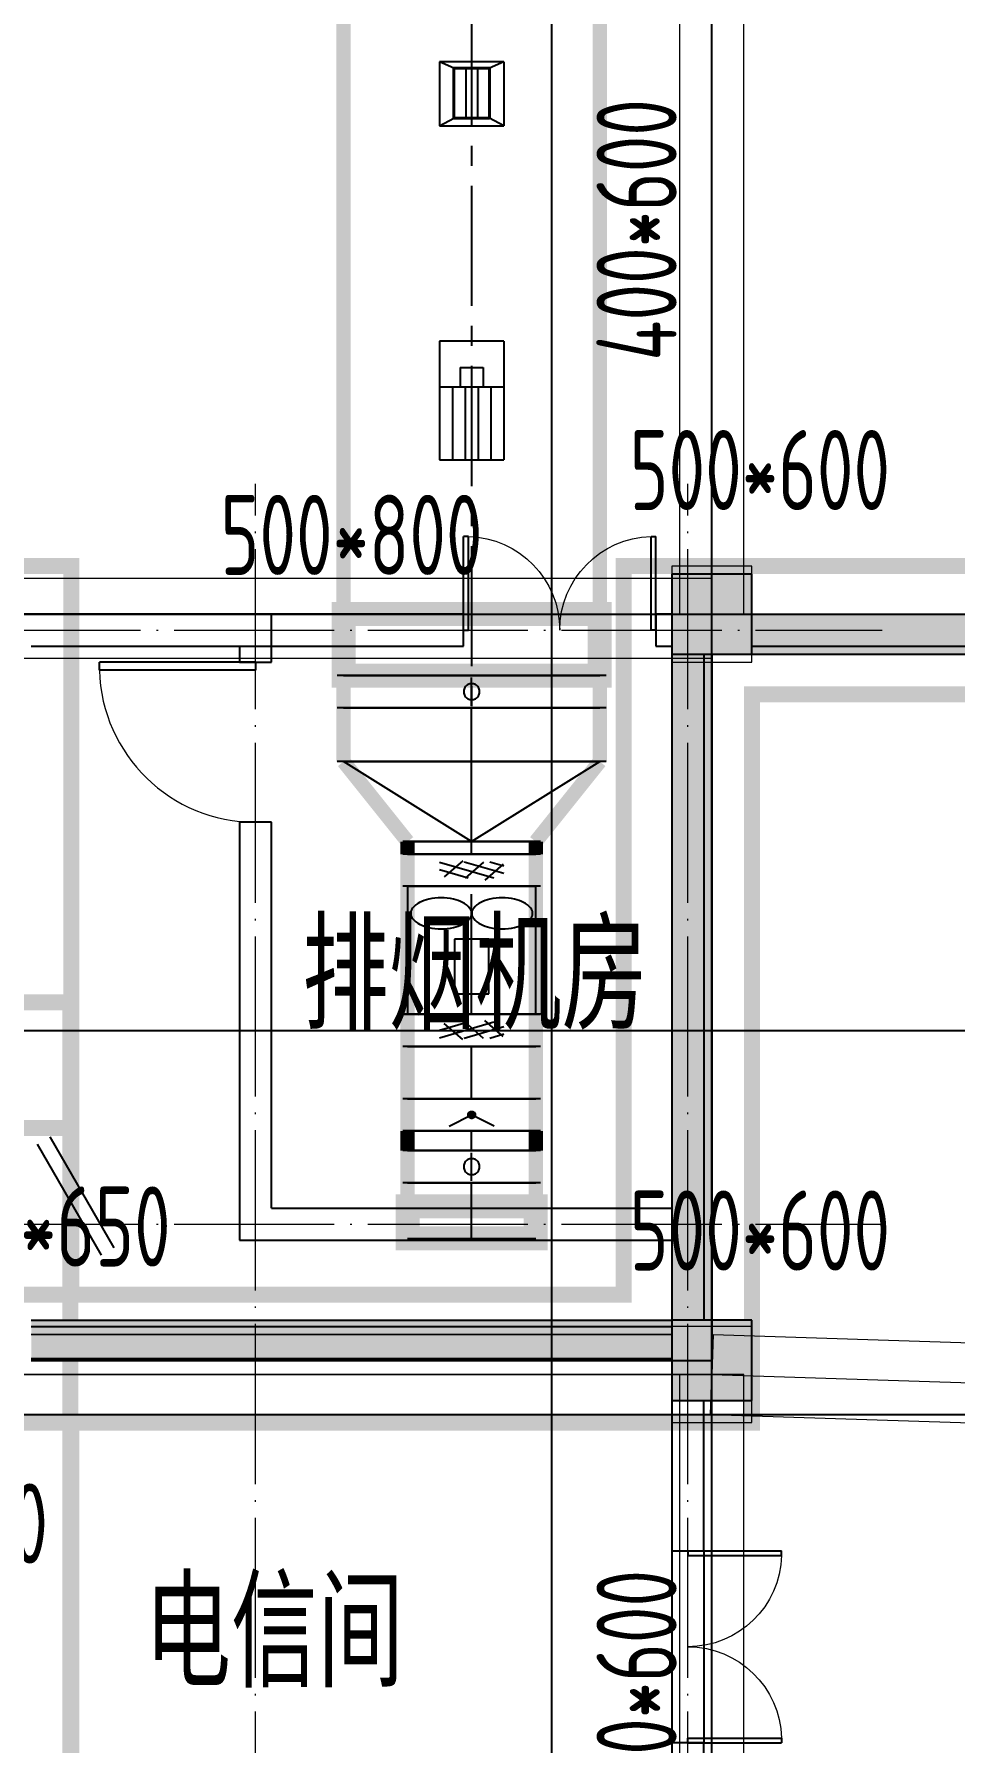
# Model space of a CAD drawing. Extents: x 369444 to 684549, y -549309 to 575337.
# Drawn here: x 510292 to 516042, y 399707 to 410380 of the extents above; entities that cross this region are included whole.
import ezdxf

# ---------------------------------------------------------------- set-up
doc = ezdxf.new("R2010")
doc.units = 0
doc.header["$LTSCALE"] = 1000
doc.header["$MEASUREMENT"] = 0
for name, pattern in [('__DASH', [0.35, 0.25, -0.1]), ('CENTER2', [1.125, 0.75, -0.125, 0.125, -0.125]), ('DASH', [0.35, 0.25, -0.1]), ('DOTE', [2.42, 2, -0.2, 0.02, -0.2])]:
    doc.linetypes.add(name, pattern=pattern)
for name, color, linetype, lineweight, true_color in [('-1-0-1', 7, 'Continuous', 0, 0xc0c0c0), ('-1-1-2', 7, 'Continuous', 0, 0xc0c0c0), ('-2-0-1', 1, 'Continuous', 0, 0xff0000), ('-2-1-2', 9, 'Continuous', 0, 0x808080), ('1-6-1', 7, 'Continuous', 0, 0x55ff55), ('1-6-2', 7, 'Continuous', 0, 0x55ff55), ('11-6-1', 2, 'Continuous', 0, 0xffff00), ('11-6-2', 2, 'Continuous', 0, 0xffff00), ('11-6-5', 2, 'Continuous', 0, 0xffff00), ('12-6-1', 4, 'Continuous', 0, 0x00ffff), ('12-6-2', 4, 'Continuous', 0, 0x00ffff), ('12-6-5', 4, 'Continuous', 0, 0x00ffff)]:
    doc.layers.add(name, color=color, linetype=linetype, lineweight=lineweight, true_color=true_color)
for name, color, linetype in [('A-WALL-HATCH', 8, 'Continuous'), ('COLUMN', 9, 'Continuous'), ('DOTE', 1, 'Continuous'), ('DUCT-排烟中心线', 5, 'CENTER2'), ('DUCT-排烟法兰', 4, 'Continuous'), ('DUCT-排烟管', 2, 'Continuous'), ('DUCT-排烟管端线', 4, 'Continuous'), ('DUCT-排烟阀门', 7, 'Continuous'), ('PUB_HATCH', 8, 'Continuous'), ('WALL', 9, 'Continuous'), ('WINDOW', 4, 'Continuous'), ('防火分区线', 7, 'Continuous'), ('颜洞口', 1, 'Continuous'), ('风管标注', 3, 'Continuous')]:
    doc.layers.add(name, color=color, linetype=linetype)
doc.layers.add('DOTE2', color=122, linetype='DOTE', lineweight=9)
doc.layers.add('TEXT', color=7, linetype='Continuous', lineweight=13)
doc.styles.add('_HZTXT', font='txt.shx', dxfattribs={"width": 0.8, "bigfont": 'HZTXT.shx'})
doc.styles.add('yjkcad', font='yjkeng.shx', dxfattribs={"width": 0.7, "height": 250, "bigfont": 'yjkchn.shx'})

# ---------------------------------------------------------------- blocks, each defined once
blk = doc.blocks.new('$DorLib2D$00000002')
for p, q in [((-0.5, 0), (-0.5, 0.4875)), ((-0.475, 0.4875), (-0.5, 0.4875)), ((-0.475, 0), (-0.475, 0.4875)), ((0.475, 0), (0.475, 0.4875)), ((0.475, 0.4875), (0.5, 0.4875)), ((0.5, 0), (0.5, 0.4875)), ((-0.5, 0), (-0.475, 0)), ((0.5, 0), (0.475, 0))]:
    blk.add_line(p, q)
at = {"lineweight": 13}
for centre, start, end in [((-0.4875, 0), 0, 88.53072), ((0.4875, 0), 91.46928, 180)]:
    blk.add_arc(centre, 0.4875, start, end, dxfattribs=at)
blk = doc.blocks.new('dsfff')
at = {"color": 0, "extrusion": (0, 0, -1)}
for p, q in [((-3086239, 800049), (-3085839, 799356)), ((-3086318, 800003), (-3085918, 799310))]:
    blk.add_line(p, q, dxfattribs=at)
blk = doc.blocks.new('$DorLib2D$00000001')
for p, q in [((0.45, 0.975), (0.5, 0.975)), ((0.45, 0), (0.45, 0.975)), ((0.5, 0), (0.5, 0.975)), ((0.5, 0), (0.45, 0))]:
    blk.add_line(p, q)
at = {"lineweight": 13}
blk.add_arc((0.475, 0), 0.975, 91.4693, 180, dxfattribs=at)
blk = doc.blocks.new('N-风管')
at = {"color": 0}
for p, q in [((38489348869.466339, 3905504640, 2600), (38489348780.577454, 3905504680, 2600)), ((38489348780.577454, 3905504680, 2600), (38489348780.577454, 3905504280, 2600)), ((38489349180.577454, 3905504680, 2600), (38489348780.577454, 3905504680, 2600)), ((38489348943.540413, 3905504640, 2600), (38489348943.540413, 3905504328, 2600)), ((38489349017.614487, 3905504640, 2600), (38489349017.614487, 3905504328, 2600)), ((38489349180.577454, 3905504680, 2600), (38489349091.688568, 3905504640, 2600)), ((38489348780.577454, 3905504280, 2600), (38489348869.466339, 3905504328, 2600)), ((38489349180.577454, 3905504280, 2600), (38489349091.688568, 3905504328, 2600)), ((38489348780.577454, 3905504280, 2600), (38489349180.577454, 3905504280, 2600)), ((38489348780.664101, 3905502936.143317, 2600.00001), (38489348780.664101, 3905502195.143317, 2600.00001)), ((38489349180.664101, 3905502936.143317, 2600.00001), (38489348780.664101, 3905502936.143317, 2600.00001)), ((38489348908.664101, 3905502771.937717, 2600.00001), (38489349052.664101, 3905502771.937717, 2600.00001)), ((38489348908.664101, 3905502771.937717, 2600.00001), (38489348908.664101, 3905502651.154717, 2600.00001)), ((38489348780.664101, 3905502651.154717, 2600.00001), (38489349180.664101, 3905502651.154717, 2600.00001)), ((38489348780.664101, 3905502195.143317, 2600.00001), (38489349180.664101, 3905502195.143317, 2600.00001)), ((38489348580.66552, 3905499530.737211, 3000.000008), (38489348580.66552, 3905498730.737211, 3000.000008)), ((38489349380.66552, 3905499530.737211, 3000.000008), (38489348580.66552, 3905499530.737211, 3000.000008)), ((38489349380.66552, 3905498730.737211, 3000.000008), (38489349380.66552, 3905499530.737211, 3000.000008)), ((38489348980.66552, 3905499201.101387, 3000.000008), (38489348980.66552, 3905499361.532894, 3000.000008)), ((38489348872.921768, 3905499201.101387, 3000.000008), (38489348872.921768, 3905498859.153203, 3000.000008)), ((38489349088.409271, 3905499201.101387, 3000.000008), (38489348872.921768, 3905499201.101387, 3000.000008)), ((38489349088.409271, 3905498859.153203, 3000.000008), (38489349088.409271, 3905499201.101387, 3000.000008)), ((38489348872.921768, 3905498859.153203, 3000.000008), (38489349088.409271, 3905498859.153203, 3000.000008)), ((38489348580.66552, 3905498730.737211, 3000.000008), (38489349380.66552, 3905498730.737211, 3000.000008))]:
    blk.add_line(p, q, dxfattribs=at)
at = {"color": 0, "lineweight": 40}
for p, q in [((38489349091.688568, 3905504640, 2600), (38489348869.466339, 3905504640, 2600)), ((38489348869.466339, 3905504328, 2600), (38489348869.466339, 3905504640, 2600)), ((38489349091.688568, 3905504328, 2600), (38489349091.688568, 3905504640, 2600)), ((38489348869.466339, 3905504328, 2600), (38489349091.688568, 3905504328, 2600))]:
    blk.add_line(p, q, dxfattribs=at)
at = {"color": 0, "linetype": 'Continuous'}
for p, q in [((38489349180.577454, 3905504680, 2600), (38489349180.577454, 3905504280, 2600)), ((38489349180.664101, 3905502936.143317, 2600.00001), (38489349180.664101, 3905502195.143317, 2600.00001)), ((38489349052.664101, 3905502771.937717, 2600.00001), (38489349052.664101, 3905502651.154717, 2600.00001)), ((38489348860.664101, 3905502651.154717, 2600.00001), (38489348860.664101, 3905502195.143317, 2600.00001)), ((38489348940.664101, 3905502651.154717, 2600.00001), (38489348940.664101, 3905502195.143317, 2600.00001)), ((38489349020.664101, 3905502651.154717, 2600.00001), (38489349020.664101, 3905502195.143317, 2600.00001)), ((38489349100.664101, 3905502651.154717, 2600.00001), (38489349100.664101, 3905502195.143317, 2600.00001))]:
    blk.add_line(p, q, dxfattribs=at)
at = {"color": 0}
for centre, major_axis, ratio, start_param, end_param in [((38489348717.683258, 3905499308.225324, 3000.000008), (-103.797526, 88.234787), 0.9999998646, -0.3960780331, 0.0206755078), ((38489348761.312737, 3905499222.374266, 3000.000008), (-72.911688, 220.807289), 0.9999996892, -0.1114584501, 0.1512533243), ((38489348790.047119, 3905499085.870924, 3000.000008), (-10.42252, 371.882687), 0.9999999191, -0.0280190341, 0.1794550407), ((38489348790.047119, 3905499085.870924, 3000.000008), (-371.160887, 25.396662), 0.9999998827, 4.5732333702, 4.7807074245), ((38489348818.781509, 3905499222.374266, 3000.000008), (-217.804069, 81.445655), 0.9999996747, 4.600044291, 4.8627559003), ((38489348862.41098, 3905499308.225324, 3000.000008), (-102.717209, 89.490141), 0.9999998291, 4.5421396072, 4.9588929783), ((38489349098.920059, 3905499308.225324, 3000.000008), (102.717208, 89.490141), 0.9999998291, 1.3242923283, 1.7410456994), ((38489349142.54953, 3905499222.374266, 3000.000008), (217.804069, 81.445655), 0.9999996747, 1.4204294068, 1.6831410161), ((38489349171.28392, 3905499085.870924, 3000.000008), (371.160887, 25.396662), 0.9999998827, 1.502477883, 1.7099519372), ((38489349171.28392, 3905499085.870924, 3000.000008), (10.422521, 371.882687), 0.9999999191, -0.1794550402, 0.0280190345), ((38489349200.018303, 3905499222.374266, 3000.000008), (72.911688, 220.807289), 0.9999996892, -0.1512533241, 0.1114584502), ((38489349243.647781, 3905499308.225324, 3000.000008), (103.797526, 88.234787), 0.9999998646, -0.0206755088, 0.3960780322), ((38489348652.280083, 3905499361.532894, 3000.000008), (-47.771673, 20.173988), 0.9999999667, -0.2842753741, 0.3995817051), ((38489348652.280083, 3905499361.532894, 3000.000008), (50.145075, 13.213402), 0.999999968, 2.8839457445, 3.5678028155), ((38489348717.683258, 3905499414.840464, 3000.000008), (98.876179, 93.716623), 0.9999998411, 3.0668351413, 3.4835886948), ((38489348862.41098, 3905499414.840464, 3000.000008), (99.639258, 92.904939), 0.9999998553, 4.4321378431, 4.8488912267), ((38489348927.814171, 3905499361.532894, 3000.000008), (7.468083, 51.316176), 0.999999932, -1.4262801091, -0.7424229821), ((38489348927.814171, 3905499361.532894, 3000.000008), (-4.752596, 51.638502), 0.9999999384, 3.9367545198, 4.6206116387), ((38489349033.516869, 3905499361.532894, 3000.000008), (-7.468083, 51.316176), 0.999999932, 0.742422983, 1.42628011), ((38489349033.516869, 3905499361.532894, 3000.000008), (4.752596, 51.638502), 0.9999999384, 1.6625736693, 2.3464307882), ((38489349098.920059, 3905499414.840464, 3000.000008), (-99.639258, 92.904939), 0.9999998553, 1.4342940806, 1.8510474643), ((38489349243.647781, 3905499414.840464, 3000.000008), (-98.876179, 93.716623), 0.9999998411, 2.7995966126, 3.2163501662), ((38489349309.050957, 3905499361.532894, 3000.000008), (47.771673, 20.173988), 0.9999999667, -0.3995817056, 0.2842753735), ((38489349309.050957, 3905499361.532894, 3000.000008), (-50.145075, 13.213402), 0.999999968, 2.7153824924, 3.3992395635), ((38489348761.312737, 3905499500.691522, 3000.000008), (75.910463, 219.794392), 0.9999996309, 3.0039512987, 3.2666630878), ((38489348790.047119, 3905499637.194864, 3000.000008), (10.422521, 371.882687), 0.9999999191, 2.9621376134, 3.1696116881), ((38489348790.047119, 3905499637.194864, 3000.000008), (371.160887, 25.396662), 0.9999998827, 4.6440705366, 4.8515445908), ((38489348818.781509, 3905499500.691522, 3000.000008), (218.632186, 79.195759), 0.9999997334, 4.5723322481, 4.8350438722), ((38489349142.54953, 3905499500.691522, 3000.000008), (-218.632186, 79.195759), 0.9999997334, 1.4481414351, 1.7108530592), ((38489349171.28392, 3905499637.194864, 3000.000008), (-371.160887, 25.396662), 0.9999998827, 1.4316407166, 1.6391147709), ((38489349171.28392, 3905499637.194864, 3000.000008), (-10.42252, 371.882687), 0.9999999191, 3.1135736195, 3.3210476943), ((38489349200.018303, 3905499500.691522, 3000.000008), (-75.910463, 219.794392), 0.9999996309, 3.0165222196, 3.2792340087)]:
    blk.add_ellipse(centre, major_axis=major_axis, ratio=ratio, start_param=start_param, end_param=end_param, dxfattribs=at)
for p in [(38489348980.66552, 3905499530.737211, 3000.000008), (38489348980.66552, 3905498730.737211, 3000.000008)]:
    blk.add_point(p, dxfattribs=at)
at = {"layer": 'DUCT-排烟中心线', "color": 0}
for p, q in [((38489348980.577454, 3905514030.5), (38489348980.577454, 3905500645.950385)), ((38489348980.66552, 3905500309.666865), (38489348980.66552, 3905500645.950385)), ((38489348980.66552, 3905499809.466866), (38489348980.66552, 3905500309.466866)), ((38489348980.66552, 3905499730.937211), (38489348980.66552, 3905499809.266866)), ((38489348980.66552, 3905498730.937211), (38489348980.66552, 3905499530.537211)), ((38489348980.66552, 3905498730.937211), (38489348980.66552, 3905499530.537211)), ((38489348980.66552, 3905498202.731977), (38489348980.66552, 3905498530.537211)), ((38489348980.66552, 3905497879.329818), (38489348980.66552, 3905498002.331977)), ((38489348980.66552, 3905497879.329817), (38489348980.66552, 3905498002.331977)), ((38489348980.66552, 3905497331.188482), (38489348980.66552, 3905497678.929818))]:
    blk.add_line(p, q, dxfattribs=at)
at = {"layer": 'DUCT-排烟法兰', "color": 0}
for p, q in [((38489349820.66552, 3905500846.250386), (38489348140.66552, 3905500846.250386)), ((38489349820.66552, 3905500646.050385), (38489348140.66552, 3905500646.050385)), ((38489349820.66552, 3905500309.566865), (38489348140.66552, 3905500309.566865)), ((38489349410.66552, 3905499809.366866), (38489348550.66552, 3905499809.366866)), ((38489349410.66552, 3905499730.837211), (38489348550.66552, 3905499730.837211)), ((38489349410.66552, 3905499730.837211), (38489348550.66552, 3905499730.837211)), ((38489349410.66552, 3905499730.837211), (38489348550.66552, 3905499730.837211)), ((38489349410.66552, 3905499530.637211), (38489348550.66552, 3905499530.637211)), ((38489349410.66552, 3905499530.637211), (38489348550.66552, 3905499530.637211)), ((38489349410.66552, 3905499530.637211), (38489348550.66552, 3905499530.637211)), ((38489349410.66552, 3905498730.837211), (38489348550.66552, 3905498730.837211)), ((38489349410.66552, 3905498730.837211), (38489348550.66552, 3905498730.837211)), ((38489349410.66552, 3905498730.637211), (38489348550.66552, 3905498730.637211)), ((38489349410.66552, 3905498530.637211), (38489348550.66552, 3905498530.637211)), ((38489349410.66552, 3905498530.637211), (38489348550.66552, 3905498530.637211)), ((38489349410.66552, 3905498202.631977), (38489348550.66552, 3905498202.631977)), ((38489349410.66552, 3905498202.631977), (38489348550.66552, 3905498202.631977)), ((38489349410.66552, 3905498002.431977), (38489348550.66552, 3905498002.431977)), ((38489349410.66552, 3905498002.431977), (38489348550.66552, 3905498002.431977)), ((38489349410.66552, 3905498002.431977), (38489348550.66552, 3905498002.431977)), ((38489349410.66552, 3905497879.229817), (38489348550.66552, 3905497879.229817)), ((38489349410.66552, 3905497879.229817), (38489348550.66552, 3905497879.229817)), ((38489349410.66552, 3905497879.229817), (38489348550.66552, 3905497879.229817)), ((38489349410.66552, 3905497679.029818), (38489348550.66552, 3905497679.029818)), ((38489349410.66552, 3905497679.029818), (38489348550.66552, 3905497679.029818)), ((38489349410.66552, 3905497679.029818), (38489348550.66552, 3905497679.029818))]:
    blk.add_line(p, q, dxfattribs=at)
at = {"layer": 'DUCT-排烟管', "color": 0}
for q in [(38489348180.66552, 3905500309.466866), (38489349780.66552, 3905500309.466866)]:
    blk.add_line((38489348980.66552, 3905499809.466866), q, dxfattribs=at)
at = {"layer": 'DUCT-排烟管', "color": 0, "const_width": 90}
for points in [[(38489348180.577454, 3905514030.5), (38489348180.577454, 3905500645.950385)], [(38489349780.577454, 3905500645.950385), (38489349780.577454, 3905514030.5)], [(38489348180.66552, 3905500646.150386), (38489348180.66552, 3905500846.150386)], [(38489349780.66552, 3905500846.150386), (38489349780.66552, 3905500646.150386)], [(38489348180.66552, 3905500645.950385), (38489348180.66552, 3905500309.666865)], [(38489349780.66552, 3905500309.666865), (38489349780.66552, 3905500645.950385)], [(38489348580.66552, 3905499809.466866), (38489348180.66552, 3905500309.466866)], [(38489349380.66552, 3905499809.466866), (38489349780.66552, 3905500309.466866)], [(38489348580.66552, 3905499809.266866), (38489348580.66552, 3905499730.937211)], [(38489349380.66552, 3905499730.937211), (38489349380.66552, 3905499809.266866)], [(38489348580.66552, 3905499530.737211), (38489348580.66552, 3905499730.737211)], [(38489349380.66552, 3905499730.737211), (38489349380.66552, 3905499530.737211)], [(38489348580.66552, 3905499530.537211), (38489348580.66552, 3905498730.937211)], [(38489348580.66552, 3905499530.537211), (38489348580.66552, 3905498730.937211)], [(38489349380.66552, 3905498730.937211), (38489349380.66552, 3905499530.537211)], [(38489349380.66552, 3905498730.937211), (38489349380.66552, 3905499530.537211)], [(38489348580.66552, 3905498530.737211), (38489348580.66552, 3905498730.737211)], [(38489349380.66552, 3905498730.737211), (38489349380.66552, 3905498530.737211)], [(38489348580.66552, 3905498530.537211), (38489348580.66552, 3905498202.731977)], [(38489349380.66552, 3905498202.731977), (38489349380.66552, 3905498530.537211)], [(38489348580.66552, 3905498002.531977), (38489348580.66552, 3905498202.531977)], [(38489349380.66552, 3905498202.531977), (38489349380.66552, 3905498002.531977)], [(38489348580.66552, 3905498002.331977), (38489348580.66552, 3905497879.329818)], [(38489348580.66552, 3905498002.331977), (38489348580.66552, 3905497879.329817)], [(38489349380.66552, 3905497879.329818), (38489349380.66552, 3905498002.331977)], [(38489349380.66552, 3905497879.329817), (38489349380.66552, 3905498002.331977)], [(38489348580.66552, 3905497679.129817), (38489348580.66552, 3905497879.129817)], [(38489349380.66552, 3905497879.129817), (38489349380.66552, 3905497679.129817)], [(38489348580.66552, 3905497678.929818), (38489348580.66552, 3905497331.188482)], [(38489349380.66552, 3905497331.188482), (38489349380.66552, 3905497678.929818)]]:
    blk.add_lwpolyline(points, dxfattribs=at)
at = {"layer": 'DUCT-排烟管端线', "color": 0}
for p, q in [((38489348180.66552, 3905500846.150386), (38489349780.66552, 3905500846.150386)), ((38489348180.577454, 3905500645.950385), (38489349780.577454, 3905500645.950385)), ((38489348180.66552, 3905500646.150386), (38489349780.66552, 3905500646.150386)), ((38489349780.66552, 3905500645.950385), (38489348180.66552, 3905500645.950385)), ((38489348180.66552, 3905500309.666865), (38489349780.66552, 3905500309.666865)), ((38489349780.66552, 3905500309.466866), (38489348180.66552, 3905500309.466866)), ((38489348580.66552, 3905499809.466866), (38489349380.66552, 3905499809.466866)), ((38489349380.66552, 3905499809.266866), (38489348580.66552, 3905499809.266866)), ((38489348580.66552, 3905499730.937211), (38489349380.66552, 3905499730.937211)), ((38489348580.66552, 3905499730.737211), (38489349380.66552, 3905499730.737211)), ((38489348580.66552, 3905499530.737211), (38489349380.66552, 3905499530.737211)), ((38489349380.66552, 3905499530.537211), (38489348580.66552, 3905499530.537211)), ((38489349380.66552, 3905499530.537211), (38489348580.66552, 3905499530.537211)), ((38489348580.66552, 3905498730.937211), (38489349380.66552, 3905498730.937211)), ((38489348580.66552, 3905498730.937211), (38489349380.66552, 3905498730.937211)), ((38489348580.66552, 3905498730.737211), (38489349380.66552, 3905498730.737211)), ((38489348580.66552, 3905498530.737211), (38489349380.66552, 3905498530.737211)), ((38489349380.66552, 3905498530.537211), (38489348580.66552, 3905498530.537211)), ((38489348580.66552, 3905498202.731977), (38489349380.66552, 3905498202.731977)), ((38489348580.66552, 3905498202.531977), (38489349380.66552, 3905498202.531977)), ((38489348580.66552, 3905498002.531977), (38489349380.66552, 3905498002.531977)), ((38489349380.66552, 3905498002.331977), (38489348580.66552, 3905498002.331977)), ((38489349380.66552, 3905498002.331977), (38489348580.66552, 3905498002.331977)), ((38489348580.66552, 3905497879.329818), (38489349380.66552, 3905497879.329818)), ((38489348580.66552, 3905497879.329817), (38489349380.66552, 3905497879.329817)), ((38489348580.66552, 3905497879.129817), (38489349380.66552, 3905497879.129817)), ((38489348580.66552, 3905497679.129817), (38489349380.66552, 3905497679.129817)), ((38489349380.66552, 3905497678.929818), (38489348580.66552, 3905497678.929818)), ((38489348580.66552, 3905497331.188482), (38489349380.66552, 3905497331.188482))]:
    blk.add_line(p, q, dxfattribs=at)
at = {"layer": 'DUCT-排烟阀门', "color": 0}
for p, q in [((38489348968.231033, 3905500794.579544), (38489348962.259293, 3905500792.63921)), ((38489348974.398857, 3905500795.756121), (38489348968.231033, 3905500794.579544)), ((38489348980.66552, 3905500796.150386), (38489348974.398857, 3905500795.756121)), ((38489348980.66552, 3905500658.650386), (38489348980.66552, 3905500833.650386)), ((38489348986.932182, 3905500795.756121), (38489348980.66552, 3905500796.150386)), ((38489348993.100014, 3905500794.579544), (38489348986.932182, 3905500795.756121)), ((38489348999.071747, 3905500792.63921), (38489348993.100014, 3905500794.579544)), ((38489348931.551163, 3905500755.519452), (38489348930.764183, 3905500749.289912)), ((38489348930.764183, 3905500749.289912), (38489348930.764183, 3905500743.01086)), ((38489348930.764183, 3905500743.01086), (38489348931.551163, 3905500736.78132)), ((38489348933.112694, 3905500761.601236), (38489348931.551163, 3905500755.519452)), ((38489348931.551163, 3905500736.78132), (38489348933.112694, 3905500730.699536)), ((38489348935.424156, 3905500767.439351), (38489348933.112694, 3905500761.601236)), ((38489348933.112694, 3905500730.699536), (38489348935.424156, 3905500724.861422)), ((38489348938.449127, 3905500772.941726), (38489348935.424156, 3905500767.439351)), ((38489348935.424156, 3905500724.861422), (38489348938.449127, 3905500719.359046)), ((38489348942.139847, 3905500778.021585), (38489348938.449127, 3905500772.941726)), ((38489348938.449127, 3905500719.359046), (38489348942.139847, 3905500714.279187)), ((38489348946.438164, 3905500782.598817), (38489348942.139847, 3905500778.021585)), ((38489348942.139847, 3905500714.279187), (38489348946.438164, 3905500709.701954)), ((38489348951.27626, 3905500786.601236), (38489348946.438164, 3905500782.598817)), ((38489348946.438164, 3905500709.701954), (38489348951.27626, 3905500705.699536)), ((38489348956.577843, 3905500789.96572), (38489348951.27626, 3905500786.601236)), ((38489348951.27626, 3905500705.699536), (38489348956.577843, 3905500702.335052)), ((38489348962.259293, 3905500792.63921), (38489348956.577843, 3905500789.96572)), ((38489348956.577843, 3905500702.335052), (38489348962.259293, 3905500699.661561)), ((38489348962.259293, 3905500699.661561), (38489348968.231033, 3905500697.721228)), ((38489348968.231033, 3905500697.721228), (38489348974.398857, 3905500696.544651)), ((38489348974.398857, 3905500696.544651), (38489348980.66552, 3905500696.150386)), ((38489348980.66552, 3905500696.150386), (38489348986.932182, 3905500696.544651)), ((38489348986.932182, 3905500696.544651), (38489348993.100014, 3905500697.721228)), ((38489348993.100014, 3905500697.721228), (38489348999.071747, 3905500699.661561)), ((38489349004.753197, 3905500789.96572), (38489348999.071747, 3905500792.63921)), ((38489348999.071747, 3905500699.661561), (38489349004.753197, 3905500702.335052)), ((38489349010.054779, 3905500786.601235), (38489349004.753197, 3905500789.96572)), ((38489349004.753197, 3905500702.335052), (38489349010.054779, 3905500705.699536)), ((38489349014.892883, 3905500782.598817), (38489349010.054779, 3905500786.601235)), ((38489349010.054779, 3905500705.699536), (38489349014.892883, 3905500709.701954)), ((38489349019.191177, 3905500778.021585), (38489349014.892883, 3905500782.598817)), ((38489349014.892883, 3905500709.701954), (38489349019.191177, 3905500714.279186)), ((38489349022.881912, 3905500772.941725), (38489349019.191177, 3905500778.021585)), ((38489349019.191177, 3905500714.279186), (38489349022.881912, 3905500719.359046)), ((38489349025.906883, 3905500767.43935), (38489349022.881912, 3905500772.941725)), ((38489349022.881912, 3905500719.359046), (38489349025.906883, 3905500724.861421)), ((38489349028.218353, 3905500761.601235), (38489349025.906883, 3905500767.43935)), ((38489349025.906883, 3905500724.861421), (38489349028.218353, 3905500730.699536)), ((38489349029.779877, 3905500755.519452), (38489349028.218353, 3905500761.601235)), ((38489349028.218353, 3905500730.699536), (38489349029.779877, 3905500736.78132)), ((38489349030.566856, 3905500749.289912), (38489349029.779877, 3905500755.519452)), ((38489349029.779877, 3905500736.78132), (38489349030.566856, 3905500743.010859)), ((38489349030.566856, 3905500743.010859), (38489349030.566856, 3905500749.289912)), ((38489349119.836189, 3905499580.737211), (38489348780.66552, 3905499678.64735)), ((38489348959.836189, 3905499580.737211), (38489348780.66552, 3905499632.459329)), ((38489348925.469543, 3905499688.862216), (38489348809.999481, 3905499588.862216)), ((38489349180.66552, 3905499609.365318), (38489348933.426033, 3905499680.737211)), ((38489349054.966904, 3905499680.737211), (38489348939.496849, 3905499580.737211)), ((38489349177.504028, 3905499669.13006), (38489349062.033981, 3905499569.13006)), ((38489349180.66552, 3905499655.55334), (38489349093.426033, 3905499680.737211)), ((38489349119.836189, 3905498680.737211), (38489348780.66552, 3905498582.827071)), ((38489348959.836189, 3905498680.737211), (38489348780.66552, 3905498629.015092)), ((38489348925.469543, 3905498572.612206), (38489348809.999481, 3905498672.612206)), ((38489349054.966904, 3905498580.737211), (38489348939.496849, 3905498680.737211)), ((38489349177.504028, 3905498592.344362), (38489349062.033981, 3905498692.344362)), ((38489349180.66552, 3905498652.109103), (38489348933.426033, 3905498580.737211)), ((38489349180.66552, 3905498605.921082), (38489349093.426033, 3905498580.737211)), ((38489348840.66552, 3905498032.531977), (38489348980.66552, 3905498102.531977)), ((38489348958.601822, 3905498104.576464), (38489348959.35318, 3905498108.595847)), ((38489348958.601822, 3905498100.487459), (38489348958.601822, 3905498104.576464)), ((38489348959.35318, 3905498096.468077), (38489348958.601822, 3905498100.487459)), ((38489348959.35318, 3905498108.595847), (38489348960.830299, 3905498112.408731)), ((38489348960.830299, 3905498092.655194), (38489348959.35318, 3905498096.468077)), ((38489348960.830299, 3905498112.408731), (38489348962.98288, 3905498115.885275)), ((38489348962.98288, 3905498089.178654), (38489348960.830299, 3905498092.655194)), ((38489348962.98288, 3905498115.885275), (38489348965.737633, 3905498118.907088)), ((38489348965.737633, 3905498086.156845), (38489348962.98288, 3905498089.178654)), ((38489348965.659363, 3905498102.53197), (38489348965.947701, 3905498105.459527)), ((38489348965.947701, 3905498099.604414), (38489348965.659363, 3905498102.53197)), ((38489348965.737633, 3905498118.907088), (38489348969.000717, 3905498121.371267)), ((38489348969.000717, 3905498083.692671), (38489348965.737633, 3905498086.156845)), ((38489348965.947701, 3905498105.459527), (38489348966.801643, 3905498108.274579)), ((38489348966.801643, 3905498096.789361), (38489348965.947701, 3905498099.604414)), ((38489348966.801643, 3905498108.274579), (38489348968.188347, 3905498110.868947)), ((38489348968.188347, 3905498094.194995), (38489348966.801643, 3905498096.789361)), ((38489348968.188347, 3905498110.868947), (38489348970.054573, 3905498113.142929)), ((38489348970.054573, 3905498091.921015), (38489348968.188347, 3905498094.194995)), ((38489348969.000717, 3905498121.371267), (38489348972.661049, 3905498123.193896)), ((38489348972.661049, 3905498081.870047), (38489348969.000717, 3905498083.692671)), ((38489348969.945389, 3905498102.021317), (38489348970.042473, 3905498104.059343)), ((38489348970.235764, 3905498100.001748), (38489348969.945389, 3905498102.021317)), ((38489348970.042473, 3905498104.059343), (38489348970.523499, 3905498106.042166)), ((38489348970.054573, 3905498113.142929), (38489348972.328537, 3905498115.009139)), ((38489348972.328537, 3905498090.054807), (38489348970.054573, 3905498091.921015)), ((38489348970.903091, 3905498098.073627), (38489348970.235764, 3905498100.001748)), ((38489348970.523499, 3905498106.042166), (38489348971.371094, 3905498107.898121)), ((38489348971.923264, 3905498096.306643), (38489348970.903091, 3905498098.073627)), ((38489348971.371094, 3905498107.898121), (38489348972.554604, 3905498109.560131)), ((38489348973.259392, 3905498094.764659), (38489348971.923264, 3905498096.306643)), ((38489348972.328537, 3905498115.009139), (38489348974.922913, 3905498116.395858)), ((38489348974.922913, 3905498088.66809), (38489348972.328537, 3905498090.054807)), ((38489348972.554604, 3905498109.560131), (38489348974.031273, 3905498110.968124)), ((38489348972.661049, 3905498123.193896), (38489348976.593964, 3905498124.312908)), ((38489348976.593964, 3905498080.75104), (38489348972.661049, 3905498081.870047)), ((38489348974.863197, 3905498093.503407), (38489348973.259392, 3905498094.764659)), ((38489348974.031273, 3905498110.968124), (38489348975.747704, 3905498112.071213)), ((38489348976.676727, 3905498092.56847), (38489348974.863197, 3905498093.503407)), ((38489348974.922913, 3905498116.395858), (38489348977.737961, 3905498117.249796)), ((38489348977.737961, 3905498087.814155), (38489348974.922913, 3905498088.66809)), ((38489348975.747704, 3905498112.071213), (38489348977.641876, 3905498112.829529)), ((38489348976.593964, 3905498124.312908), (38489348980.66552, 3905498124.690197)), ((38489348980.66552, 3905498080.373757), (38489348976.593964, 3905498080.75104)), ((38489348978.634422, 3905498091.99364), (38489348976.676727, 3905498092.56847)), ((38489348977.641876, 3905498112.829529), (38489348979.645348, 3905498113.215665)), ((38489348977.737961, 3905498117.249796), (38489348980.66552, 3905498117.538137)), ((38489348980.66552, 3905498087.525817), (38489348977.737961, 3905498087.814155)), ((38489348980.66552, 3905498091.799693), (38489348978.634422, 3905498091.99364)), ((38489348979.645348, 3905498113.215665), (38489348981.685692, 3905498113.215664)), ((38489348980.66552, 3905498124.690197), (38489348984.737083, 3905498124.312914)), ((38489348980.66552, 3905498117.538137), (38489348983.593079, 3905498117.249799)), ((38489349120.66552, 3905498032.531977), (38489348980.66552, 3905498102.531977)), ((38489348982.696617, 3905498091.993639), (38489348980.66552, 3905498091.799693)), ((38489348983.593079, 3905498087.814158), (38489348980.66552, 3905498087.525817)), ((38489348984.737083, 3905498080.751046), (38489348980.66552, 3905498080.373757)), ((38489348981.685692, 3905498113.215664), (38489348983.689163, 3905498112.829528)), ((38489348984.654297, 3905498092.568468), (38489348982.696617, 3905498091.993639)), ((38489348983.593079, 3905498117.249799), (38489348986.408127, 3905498116.395864)), ((38489348986.408127, 3905498088.668096), (38489348983.593079, 3905498087.814158)), ((38489348983.689163, 3905498112.829528), (38489348985.583344, 3905498112.07121)), ((38489348986.467827, 3905498093.503404), (38489348984.654297, 3905498092.568468)), ((38489348984.737083, 3905498124.312914), (38489348988.669991, 3905498123.193908)), ((38489348988.669991, 3905498081.870058), (38489348984.737083, 3905498080.751046)), ((38489348985.583344, 3905498112.07121), (38489348987.299767, 3905498110.968121)), ((38489348986.408127, 3905498116.395864), (38489348989.002487, 3905498115.009147)), ((38489348989.002487, 3905498090.054815), (38489348986.408127, 3905498088.668096)), ((38489348988.071648, 3905498094.764656), (38489348986.467827, 3905498093.503404)), ((38489348987.299767, 3905498110.968121), (38489348988.776443, 3905498109.560127)), ((38489348989.407784, 3905498096.30664), (38489348988.071648, 3905498094.764656)), ((38489348988.669991, 3905498123.193908), (38489348992.330322, 3905498121.371284)), ((38489348992.330322, 3905498083.692688), (38489348988.669991, 3905498081.870058)), ((38489348988.776443, 3905498109.560127), (38489348989.959953, 3905498107.898117)), ((38489348989.002487, 3905498115.009147), (38489348991.276466, 3905498113.14294)), ((38489348991.276466, 3905498091.921025), (38489348989.002487, 3905498090.054815)), ((38489348990.427948, 3905498098.073623), (38489348989.407784, 3905498096.30664)), ((38489348989.959953, 3905498107.898117), (38489348990.807541, 3905498106.042161)), ((38489348991.095284, 3905498100.001743), (38489348990.427948, 3905498098.073623)), ((38489348990.807541, 3905498106.042161), (38489348991.288567, 3905498104.059338)), ((38489348991.385651, 3905498102.021312), (38489348991.095284, 3905498100.001743)), ((38489348991.276466, 3905498113.14294), (38489348993.142677, 3905498110.868959)), ((38489348993.142677, 3905498094.195008), (38489348991.276466, 3905498091.921025)), ((38489348991.288567, 3905498104.059338), (38489348991.385651, 3905498102.021312)), ((38489348992.330322, 3905498121.371284), (38489348995.593407, 3905498118.90711)), ((38489348995.593407, 3905498086.156866), (38489348992.330322, 3905498083.692688)), ((38489348993.142677, 3905498110.868959), (38489348994.529404, 3905498108.274593)), ((38489348994.529404, 3905498096.789375), (38489348993.142677, 3905498094.195008)), ((38489348994.529404, 3905498108.274593), (38489348995.383339, 3905498105.459541)), ((38489348995.383339, 3905498099.604428), (38489348994.529404, 3905498096.789375)), ((38489348995.383339, 3905498105.459541), (38489348995.671677, 3905498102.531985)), ((38489348995.671677, 3905498102.531985), (38489348995.383339, 3905498099.604428)), ((38489348995.593407, 3905498118.90711), (38489348998.34816, 3905498115.885301)), ((38489348998.34816, 3905498089.178679), (38489348995.593407, 3905498086.156866)), ((38489348998.34816, 3905498115.885301), (38489349000.50074, 3905498112.40876)), ((38489349000.50074, 3905498092.655223), (38489348998.34816, 3905498089.178679)), ((38489349000.50074, 3905498112.40876), (38489349001.977859, 3905498108.595877)), ((38489349001.977859, 3905498096.468108), (38489349000.50074, 3905498092.655223)), ((38489349001.977859, 3905498108.595877), (38489349002.729218, 3905498104.576496)), ((38489349002.729218, 3905498100.487491), (38489349001.977859, 3905498096.468108)), ((38489349002.729218, 3905498104.576496), (38489349002.729218, 3905498100.487491)), ((38489348938.449127, 3905497805.921157), (38489348935.424156, 3905497800.418782)), ((38489348942.139847, 3905497811.001017), (38489348938.449127, 3905497805.921157)), ((38489348946.438164, 3905497815.578249), (38489348942.139847, 3905497811.001017)), ((38489348951.27626, 3905497819.580667), (38489348946.438164, 3905497815.578249)), ((38489348956.577843, 3905497822.945152), (38489348951.27626, 3905497819.580667)), ((38489348962.259293, 3905497825.618642), (38489348956.577843, 3905497822.945152)), ((38489348968.231033, 3905497827.558976), (38489348962.259293, 3905497825.618642)), ((38489348974.398857, 3905497828.735553), (38489348968.231033, 3905497827.558976)), ((38489348980.66552, 3905497829.129817), (38489348974.398857, 3905497828.735553)), ((38489348980.66552, 3905497691.629817), (38489348980.66552, 3905497866.629817)), ((38489348986.932182, 3905497828.735552), (38489348980.66552, 3905497829.129817)), ((38489348993.100014, 3905497827.558976), (38489348986.932182, 3905497828.735552)), ((38489348999.071747, 3905497825.618642), (38489348993.100014, 3905497827.558976)), ((38489349004.753197, 3905497822.945151), (38489348999.071747, 3905497825.618642)), ((38489349010.054779, 3905497819.580667), (38489349004.753197, 3905497822.945151)), ((38489349014.892883, 3905497815.578249), (38489349010.054779, 3905497819.580667)), ((38489349019.191177, 3905497811.001017), (38489349014.892883, 3905497815.578249)), ((38489349022.881912, 3905497805.921157), (38489349019.191177, 3905497811.001017)), ((38489349025.906883, 3905497800.418782), (38489349022.881912, 3905497805.921157)), ((38489348931.551163, 3905497788.498883), (38489348930.764183, 3905497782.269344)), ((38489348930.764183, 3905497782.269344), (38489348930.764183, 3905497775.990292)), ((38489348930.764183, 3905497775.990292), (38489348931.551163, 3905497769.760752)), ((38489348933.112694, 3905497794.580667), (38489348931.551163, 3905497788.498883)), ((38489348931.551163, 3905497769.760752), (38489348933.112694, 3905497763.678968)), ((38489348935.424156, 3905497800.418782), (38489348933.112694, 3905497794.580667)), ((38489348933.112694, 3905497763.678968), (38489348935.424156, 3905497757.840853)), ((38489348935.424156, 3905497757.840853), (38489348938.449127, 3905497752.338478)), ((38489348938.449127, 3905497752.338478), (38489348942.139847, 3905497747.258618)), ((38489348942.139847, 3905497747.258618), (38489348946.438164, 3905497742.681386)), ((38489348946.438164, 3905497742.681386), (38489348951.27626, 3905497738.678968)), ((38489348951.27626, 3905497738.678968), (38489348956.577843, 3905497735.314484)), ((38489348956.577843, 3905497735.314484), (38489348962.259293, 3905497732.640993)), ((38489348962.259293, 3905497732.640993), (38489348968.231033, 3905497730.700659)), ((38489348968.231033, 3905497730.700659), (38489348974.398857, 3905497729.524083)), ((38489348974.398857, 3905497729.524083), (38489348980.66552, 3905497729.129817)), ((38489348980.66552, 3905497729.129817), (38489348986.932182, 3905497729.524082)), ((38489348986.932182, 3905497729.524082), (38489348993.100014, 3905497730.700659)), ((38489348993.100014, 3905497730.700659), (38489348999.071747, 3905497732.640993)), ((38489348999.071747, 3905497732.640993), (38489349004.753197, 3905497735.314483)), ((38489349004.753197, 3905497735.314483), (38489349010.054779, 3905497738.678967)), ((38489349010.054779, 3905497738.678967), (38489349014.892883, 3905497742.681386)), ((38489349014.892883, 3905497742.681386), (38489349019.191177, 3905497747.258618)), ((38489349019.191177, 3905497747.258618), (38489349022.881912, 3905497752.338478)), ((38489349022.881912, 3905497752.338478), (38489349025.906883, 3905497757.840853)), ((38489349028.218353, 3905497794.580667), (38489349025.906883, 3905497800.418782)), ((38489349025.906883, 3905497757.840853), (38489349028.218353, 3905497763.678967)), ((38489349029.779877, 3905497788.498883), (38489349028.218353, 3905497794.580667)), ((38489349028.218353, 3905497763.678967), (38489349029.779877, 3905497769.760752)), ((38489349030.566856, 3905497782.269343), (38489349029.779877, 3905497788.498883)), ((38489349029.779877, 3905497769.760752), (38489349030.566856, 3905497775.990291)), ((38489349030.566856, 3905497775.990291), (38489349030.566856, 3905497782.269343))]:
    blk.add_line(p, q, dxfattribs=at)
at = {"layer": '颜洞口', "color": 0, "const_width": 150}
for points in [[(38489349780.656281, 3905501231.188482), (38489348180.66552, 3905501231.188482), (38489348180.66552, 3905500846.331178), (38489349780.656281, 3905500846.331178)], [(38489348580.66552, 3905497331.188482), (38489349380.66552, 3905497331.188482), (38489349380.66552, 3905497531.188482), (38489348580.66552, 3905497531.188482)]]:
    blk.add_lwpolyline(points, close=True, dxfattribs=at)

msp = doc.modelspace()

# ---------------------------------------------------------------- hatches: boundary and pattern name
at = {"layer": 'A-WALL-HATCH'}
for points in [[(514774.7, 406506.8), (514774.7, 407006.8), (514274.7, 407006.8), (514274.7, 406506.8)], [(514774.6, 401846), (514774.6, 402346), (514274.6, 402346), (514274.6, 401846)]]:
    msp.add_hatch(color=256, dxfattribs=at).paths.add_polyline_path(points)
at = {"layer": 'PUB_HATCH'}
for points in [[(514524.6, 406507), (514274.6, 406757), (514274.6, 402346), (514524.6, 402096)], [(514274.6, 406757), (514524.6, 406507), (538044.6, 406507), (538044.6, 406707), (537924.6, 406757)], [(510274.6, 402346), (510274.6, 402096), (514524.6, 402096), (514274.6, 402346)]]:
    msp.add_hatch(color=256, dxfattribs=at).paths.add_polyline_path(points)

# ---------------------------------------------------------------- linework, layer by layer
at = {"layer": '-1-0-1', "color": 0}
for p in [(514524.3, 406757.1, -3600), (514524.3, 402007.1, -3600)]:
    msp.add_point(p, dxfattribs=at)
at = {"layer": '-1-1-2', "color": 0}
for p, q in [((514524.3, 406757.1, -3600), (514524.3, 406757.1)), ((514524.3, 402007.1, -3600), (514524.3, 402007.1))]:
    msp.add_line(p, q, dxfattribs=at)
at = {"layer": '-2-0-1', "color": 0}
for p, q in [((514524.3, 406757.1, -3600), (514524.3, 411557.1, -3600)), ((510024.4, 406757.1, -3600), (514524.3, 406757.1, -3600)), ((514524.3, 402007.1, -3600), (514524.3, 406757.1, -3600)), ((514524.3, 406757.1, -3600), (522324.3, 406757.1, -3600)), ((510024.4, 402007.1, -3600), (514524.3, 402007.1, -3600)), ((514524.3, 397931.9, -3600), (514524.3, 402007.1, -3600)), ((514524.3, 402007.1, -3600), (522324.3, 401757.1, -3600))]:
    msp.add_line(p, q, dxfattribs=at)
at = {"layer": '-2-1-2', "color": 0}
for p, q in [((514524.3, 406757.1), (514524.3, 411557.1)), ((510024.4, 406757.1), (514524.3, 406757.1)), ((514524.3, 402007.1), (514524.3, 406757.1)), ((514524.3, 406757.1), (522324.3, 406757.1)), ((510024.4, 402007.1), (514524.3, 402007.1)), ((514524.3, 397931.9), (514524.3, 402007.1)), ((514524.3, 402007.1), (522324.3, 401757.1))]:
    msp.add_line(p, q, dxfattribs=at)
at = {"layer": '1-6-1', "color": 0}
for p, q in [((514274.3, 406757.1, -8700), (514274.3, 406757.1, -5100)), ((522324.3, 406757.1, -8700), (514274.3, 406757.1, -8700)), ((514274.3, 406757.1, -5100), (522324.3, 406757.1, -5100)), ((514274.3, 406757.1, -3600), (514274.3, 402268.4, -3600)), ((514274.3, 406757.1), (514274.3, 406757.1, -3600)), ((514274.3, 402268.4), (514274.3, 406757.1)), ((514524.3, 406507.1, -5100), (514524.3, 406507.1, -8700)), ((522324.3, 406507.1, -5100), (514524.3, 406507.1, -5100)), ((514524.3, 406507.1, -8700), (522324.3, 406507.1, -8700)), ((514524.3, 406507.1), (514524.3, 402007.1)), ((514524.3, 406507.1, -3600), (514524.3, 406507.1)), ((514524.3, 402007.1, -3600), (514524.3, 406507.1, -3600)), ((514274.3, 402257.1, -3600), (510274.4, 402257.1, -3600)), ((510274.4, 402257.1), (514274.3, 402257.1)), ((514274.3, 402268.4, -3600), (514274.3, 402268.4)), ((514274.3, 402257.1), (514274.3, 402257.1, -3600)), ((514524.3, 402007.1), (510274.4, 402007.1)), ((510274.4, 402007.1, -3600), (514524.3, 402007.1, -3600)), ((514524.3, 402007.1, -3600), (514524.3, 402007.1)), ((514524.3, 402007.1), (514524.3, 402007.1, -3600))]:
    msp.add_line(p, q, dxfattribs=at)
at = {"layer": '1-6-2', "color": 0}
for p, q in [((514524.3, 406757.1, -5100), (514524.3, 406757.1, -8700)), ((522324.3, 406757.1, -5100), (514524.3, 406757.1, -5100)), ((514524.3, 406757.1, -8700), (522324.3, 406757.1, -8700)), ((514524.3, 406757.1), (514524.3, 402007.1)), ((514524.3, 406757.1, -3600), (514524.3, 406757.1)), ((514524.3, 402007.1, -3600), (514524.3, 406757.1, -3600)), ((514524.3, 402007.1), (510024.4, 402007.1)), ((510024.4, 402007.1, -3600), (514524.3, 402007.1, -3600)), ((514524.3, 402007.1, -3600), (514524.3, 402007.1)), ((514524.3, 402007.1), (514524.3, 402007.1, -3600))]:
    msp.add_line(p, q, dxfattribs=at)
at = {"layer": '11-6-1', "color": 0}
for p, q in [((514274.3, 407057.1), (514274.3, 406457.1)), ((514774.3, 407057.1), (514274.3, 407057.1)), ((514274.3, 407057.1, -3600), (514274.3, 406457.1, -3600)), ((514774.3, 407057.1, -3600), (514274.3, 407057.1, -3600)), ((514274.3, 407057.1, -3600), (514274.3, 407057.1)), ((514774.3, 406457.1), (514774.3, 407057.1)), ((514774.3, 406457.1, -3600), (514774.3, 407057.1, -3600)), ((514774.3, 407057.1, -3600), (514774.3, 407057.1)), ((514274.3, 406457.1), (514774.3, 406457.1)), ((514274.3, 406457.1, -3600), (514774.3, 406457.1, -3600)), ((514274.3, 406457.1, -3600), (514274.3, 406457.1)), ((514774.3, 406457.1, -3600), (514774.3, 406457.1)), ((514274.3, 402307.1), (514274.3, 401707.1)), ((514774.3, 402307.1), (514274.3, 402307.1)), ((514274.3, 402307.1, -3600), (514274.3, 401707.1, -3600)), ((514774.3, 402307.1, -3600), (514274.3, 402307.1, -3600)), ((514274.3, 402307.1, -3600), (514274.3, 402307.1)), ((514774.3, 401707.1), (514774.3, 402307.1)), ((514774.3, 401707.1, -3600), (514774.3, 402307.1, -3600)), ((514774.3, 402307.1, -3600), (514774.3, 402307.1)), ((514274.3, 401707.1), (514774.3, 401707.1)), ((514274.3, 401707.1, -3600), (514774.3, 401707.1, -3600)), ((514274.3, 401707.1, -3600), (514274.3, 401707.1)), ((514774.3, 401707.1, -3600), (514774.3, 401707.1))]:
    msp.add_line(p, q, dxfattribs=at)
at = {"layer": '11-6-2', "color": 0}
for p, q in [((514524.3, 406757.1, -3600), (514524.3, 406757.1)), ((514524.3, 402007.1, -3600), (514524.3, 402007.1))]:
    msp.add_line(p, q, dxfattribs=at)
at = {"layer": '12-6-1', "color": 0}
for p, q in [((514324.3, 406757.1, -5100), (514324.3, 411557.1, -5100)), ((514324.3, 406757.1, -5700), (514324.3, 411557.1, -5700)), ((514724.3, 406757.1, -5100), (514724.3, 411557.1, -5100)), ((514724.3, 406757.1, -5700), (514724.3, 411557.1, -5700)), ((510024.4, 406982.1), (514524.3, 406982.1)), ((510024.4, 406982.1, -800), (514524.3, 406982.1, -800)), ((514524.3, 406982.1), (514524.3, 406482.1)), ((514524.3, 406982.1, -800), (514524.3, 406982.1)), ((514524.3, 406482.1, -800), (514524.3, 406982.1, -800)), ((514324.3, 406757.1, -5100), (514724.3, 406757.1, -5100)), ((514324.3, 406757.1, -5700), (514324.3, 406757.1, -5100)), ((514724.3, 406757.1, -5700), (514324.3, 406757.1, -5700)), ((514724.3, 406757.1, -5100), (514724.3, 406757.1, -5700)), ((510024.4, 406482.1), (514524.3, 406482.1)), ((510024.4, 406482.1, -800), (514524.3, 406482.1, -800)), ((514524.3, 406482.1), (514524.3, 406482.1, -800)), ((514532.3, 402256.9), (514516.3, 401757.2)), ((514516.3, 401757.2, -800), (514532.3, 402256.9, -800)), ((514532.3, 402256.9, -800), (514532.3, 402256.9)), ((514532.3, 402256.9), (522332.3, 402006.9)), ((514532.3, 402256.9, -800), (522332.3, 402006.9, -800)), ((514324.3, 402007.1), (514724.3, 402007.1)), ((514324.3, 402007.1, -600), (514324.3, 402007.1)), ((514724.3, 402007.1, -600), (514324.3, 402007.1, -600)), ((514324.3, 397931.9), (514324.3, 402007.1)), ((514324.3, 397931.9, -600), (514324.3, 402007.1, -600)), ((514724.3, 402007.1), (514724.3, 402007.1, -600)), ((514724.3, 397931.9), (514724.3, 402007.1)), ((514724.3, 397931.9, -600), (514724.3, 402007.1, -600)), ((514516.3, 401757.2), (514516.3, 401757.2, -800)), ((514516.3, 401757.2), (522316.3, 401507.2)), ((514516.3, 401757.2, -800), (522316.3, 401507.2, -800))]:
    msp.add_line(p, q, dxfattribs=at)
at = {"layer": '12-6-2', "color": 0}
for p, q in [((514524.3, 406757.1, -5100), (514524.3, 411557.1, -5100)), ((510024.4, 406757.1), (514524.3, 406757.1)), ((514524.3, 397931.9), (514524.3, 402007.1)), ((514524.3, 402007.1), (522324.3, 401757.1))]:
    msp.add_line(p, q, dxfattribs=at)
at = {"layer": 'COLUMN', "color": 8}
for p, q in [((514774.7, 407006.8), (514274.7, 407006.8)), ((514274.7, 407006.8), (514274.7, 406506.8)), ((514774.7, 406506.8), (514774.7, 407006.8)), ((514274.7, 406506.8), (514774.7, 406506.8)), ((514774.6, 402346), (514274.6, 402346)), ((514274.6, 402346), (514274.6, 401846)), ((514774.6, 401846), (514774.6, 402346)), ((514274.6, 401846), (514774.6, 401846))]:
    msp.add_line(p, q, dxfattribs=at)
at = {"layer": 'DOTE', "color": 8}
for p, q in [((513524.5, 59364.2), (513524.5, 476704.8)), ((514524.5, 59364.2), (514524.5, 476704.8))]:
    msp.add_line(p, q, dxfattribs=at)
at = {"layer": 'DOTE', "color": 8, "lineweight": -2}
for p, q in [((377844.4, 406757), (624570.9, 406757)), ((377844.4, 404157), (624570.9, 404157)), ((377844.4, 401757), (624570.9, 401757))]:
    msp.add_line(p, q, dxfattribs=at)
at = {"layer": 'DOTE2', "linetype": 'DOTE', "ltscale": 0.5}
for points in [[(511674.6, 397693.1), (511674.6, 407570.8)], [(514374.5, 397693.1), (514374.5, 407570.8)], [(509956.2, 406657), (515587.3, 406657)], [(509956.2, 402946), (515587.3, 402946)]]:
    msp.add_lwpolyline(points, dxfattribs=at)
at = {"layer": 'WALL'}
for p, q in [((512974.5, 406757), (510124.5, 406757)), ((510274.6, 406757), (511774.6, 406757)), ((511774.6, 406457), (511774.6, 406757)), ((512974.5, 406557), (512974.5, 406757)), ((514274.7, 406757), (514174.5, 406757)), ((514174.5, 406757), (514174.5, 406557)), ((514274.6, 406757), (514274.6, 402346)), ((514274.6, 406757), (537924.6, 406757)), ((514774.7, 406757), (522074.7, 406757)), ((510274.5, 406557), (512974.5, 406557)), ((510274.6, 406557), (511574.6, 406557)), ((511574.6, 406557), (511574.6, 406457)), ((514174.5, 406557), (514274.5, 406557)), ((514274.5, 406557), (514274.5, 402307)), ((514774.7, 406557), (522074.7, 406557)), ((511574.6, 406457), (511774.6, 406457)), ((514474.5, 406506.8), (514474.5, 402346)), ((514524.6, 406507), (514524.6, 402096)), ((514524.6, 406507), (538044.6, 406507)), ((511774.6, 405457), (511574.6, 405457)), ((511574.6, 405457), (511574.6, 402846)), ((511774.6, 403046), (511774.6, 405457)), ((511774.6, 403046), (514274.6, 403046)), ((514274.6, 403046), (514274.6, 402846)), ((511574.6, 402846), (514274.6, 402846)), ((510274.6, 402346), (514274.6, 402346)), ((510274.6, 402307), (514274.5, 402307)), ((510274.6, 402107), (514274.5, 402107)), ((510274.6, 402096), (514524.6, 402096)), ((514274.5, 402107), (514274.5, 400907)), ((514474.5, 400907), (514474.5, 401846)), ((514274.5, 400907), (514474.5, 400907)), ((514474.5, 399707), (514274.5, 399707)), ((514274.5, 399707), (514274.5, 399607)), ((514474.5, 399507), (514474.5, 399707))]:
    msp.add_line(p, q, dxfattribs=at)
at = {"layer": 'WINDOW', "linetype": 'ByBlock'}
for p, q in [((514274.5, 400907, -96.5), (514274.5, 399707, -96.5)), ((514474.5, 400907, -96.5), (514474.5, 399707, -96.5))]:
    msp.add_line(p, q, dxfattribs=at)
at = {"layer": '防火分区线', "color": 2, "linetype": 'DASH', "ltscale": 8, "const_width": 100}
for points in [[(498274.5, 451107), (498274.5, 406256.7), (509724.5, 406256.7), (509724.5, 401706.8), (514774.5, 401706.8), (514774.5, 406256.7), (538424.6, 406257), (538414.6, 449806.7)], [(499074.5, 450307), (499074.5, 407056.7), (510524.5, 407056.7), (510524.5, 402506.8), (513974.5, 402506.8), (513974.5, 407056.7), (537624.4, 407057), (537614.5, 450606.7)]]:
    msp.add_lwpolyline(points, dxfattribs=at)
at = {"layer": '防火分区线', "color": 5, "linetype": 'DASH', "ltscale": 8, "const_width": 100}
msp.add_lwpolyline([(491724.5, 400457), (495074.5, 400457), (495074.5, 402321.1), (496814.6, 402321.1), (496814.6, 400471), (506130.6, 400471), (506131, 403546.4), (510525.1, 403546.4), (510524.4, 407056.7), (493124.5, 407056.2), (493124.5, 406664.8), (491824.5, 406664.8)], dxfattribs=at)
at = {"layer": '防火分区线', "linetype": '__DASH', "lineweight": -2, "ltscale": 8, "const_width": 100}
for points in [[(540074.5, 342107), (540074.5, 389907), (514075.2, 389907), (514067.7, 393907), (515224.4, 393907), (515224.4, 397407.1), (509724.5, 397407.1), (509724.5, 402507), (513974.5, 402507), (513974.5, 407056.9), (600124.5, 407057.8), (600124.5, 399307), (604324.5, 399307), (604324.5, 394307), (608874.5, 394307), (608874.5, 394757), (614874.5, 394757), (614874.5, 390457), (614074.5, 390457), (614074.5, 380657), (607374.5, 380657), (607374.5, 379657), (597124.5, 379657), (597124.5, 352757)], [(540874.5, 342907), (540874.5, 390707), (514873.7, 390707), (514869.2, 393107), (516024.4, 393107), (516024.4, 398207.1), (510524.5, 398207.1), (510524.5, 401707), (514774.5, 401707), (514774.5, 406256.9), (599324.5, 406257.8), (599324.5, 398507), (603524.5, 398507), (603524.5, 393507), (609674.5, 393507), (609674.5, 393957), (614074.5, 393957), (614074.5, 391257), (613274.5, 391257), (613274.5, 381457), (606574.5, 381457), (606574.5, 380457), (596324.5, 380457), (596324.5, 353557)]]:
    msp.add_lwpolyline(points, dxfattribs=at)
at = {"layer": '防火分区线', "color": 56, "linetype": 'DASH', "ltscale": 8, "const_width": 100}
msp.add_lwpolyline([(490917.6, 401242.9), (494268.2, 401242.9), (494268.2, 403107), (497608.3, 403107), (497608.3, 401256.9), (505324.4, 401256.9), (505324.9, 404332.4), (510518.8, 404332.4), (510518.2, 398207), (516024.4, 398207), (516024.4, 393107), (514869.2, 393107), (514873.7, 390707), (540868.5, 390706.8)], dxfattribs=at)

# ---------------------------------------------------------------- block references
at = {"layer": 'WINDOW', "linetype": 'ByBlock', "lineweight": -2, "xscale": -1200, "yscale": 1200, "zscale": -1200, "rotation": 8.549801266966028e-06}
msp.add_blockref('$DorLib2D$00000002', (513574.5, 406657), dxfattribs=at)
at = {"layer": 'WINDOW', "color": 7, "xscale": 1000, "yscale": 1000, "zscale": -1000, "rotation": 90}
msp.add_blockref('$DorLib2D$00000001', (511674.6, 405957), dxfattribs=at)
at = {"layer": 'WINDOW'}
msp.add_blockref('dsfff', (3596628.7, -396556.8, 0), dxfattribs=at)
at = {"layer": 'WINDOW', "linetype": 'ByBlock', "xscale": -1200, "yscale": 1200, "zscale": -1200, "rotation": 269.9999651913323}
msp.add_blockref('$DorLib2D$00000002', (514374.5, 400307), dxfattribs=at)
at = {"layer": '风管标注', "color": 8}
msp.add_blockref('N-风管', (-38488835956.2, -3905094473.4), dxfattribs=at)

# ---------------------------------------------------------------- texts
at = {"layer": '11-6-5', "color": 0, "char_height": 500, "attachment_point": 8, "style": 'yjkcad'}
for s, insert in [('500*600', (514824.3, 407407.1, -3600)), ('500*650', (510324.4, 402682.1, -3600)), ('500*600', (514824.3, 402657.1, -3600))]:
    msp.add_mtext(s, dxfattribs=dict(at, insert=insert))
at = {"layer": '12-6-5', "color": 0, "char_height": 500, "attachment_point": 8, "rotation": 90, "style": 'yjkcad'}
for insert in [(514304.3, 409157.1), (514304.3, 399969.5)]:
    msp.add_mtext('400*600', dxfattribs=dict(at, insert=insert))
at = {"layer": '12-6-5', "color": 0, "char_height": 500, "attachment_point": 8, "style": 'yjkcad'}
for s, insert in [('500*800', (512274.3, 407002.1)), ('250*400', (509561.9, 400827))]:
    msp.add_mtext(s, dxfattribs=dict(at, insert=insert))
at = {"layer": 'TEXT', "color": 2, "style": '_HZTXT', "width": 0.8}
msp.add_text('排烟机房', height=675, dxfattribs=at).set_placement((511966.4, 404160.1))
at = {"layer": 'TEXT', "color": 3, "style": '_HZTXT', "width": 0.8}
msp.add_text('电信间', height=675, dxfattribs=at).set_placement((510981.4, 400054))

doc.saveas('drawing.dxf')
